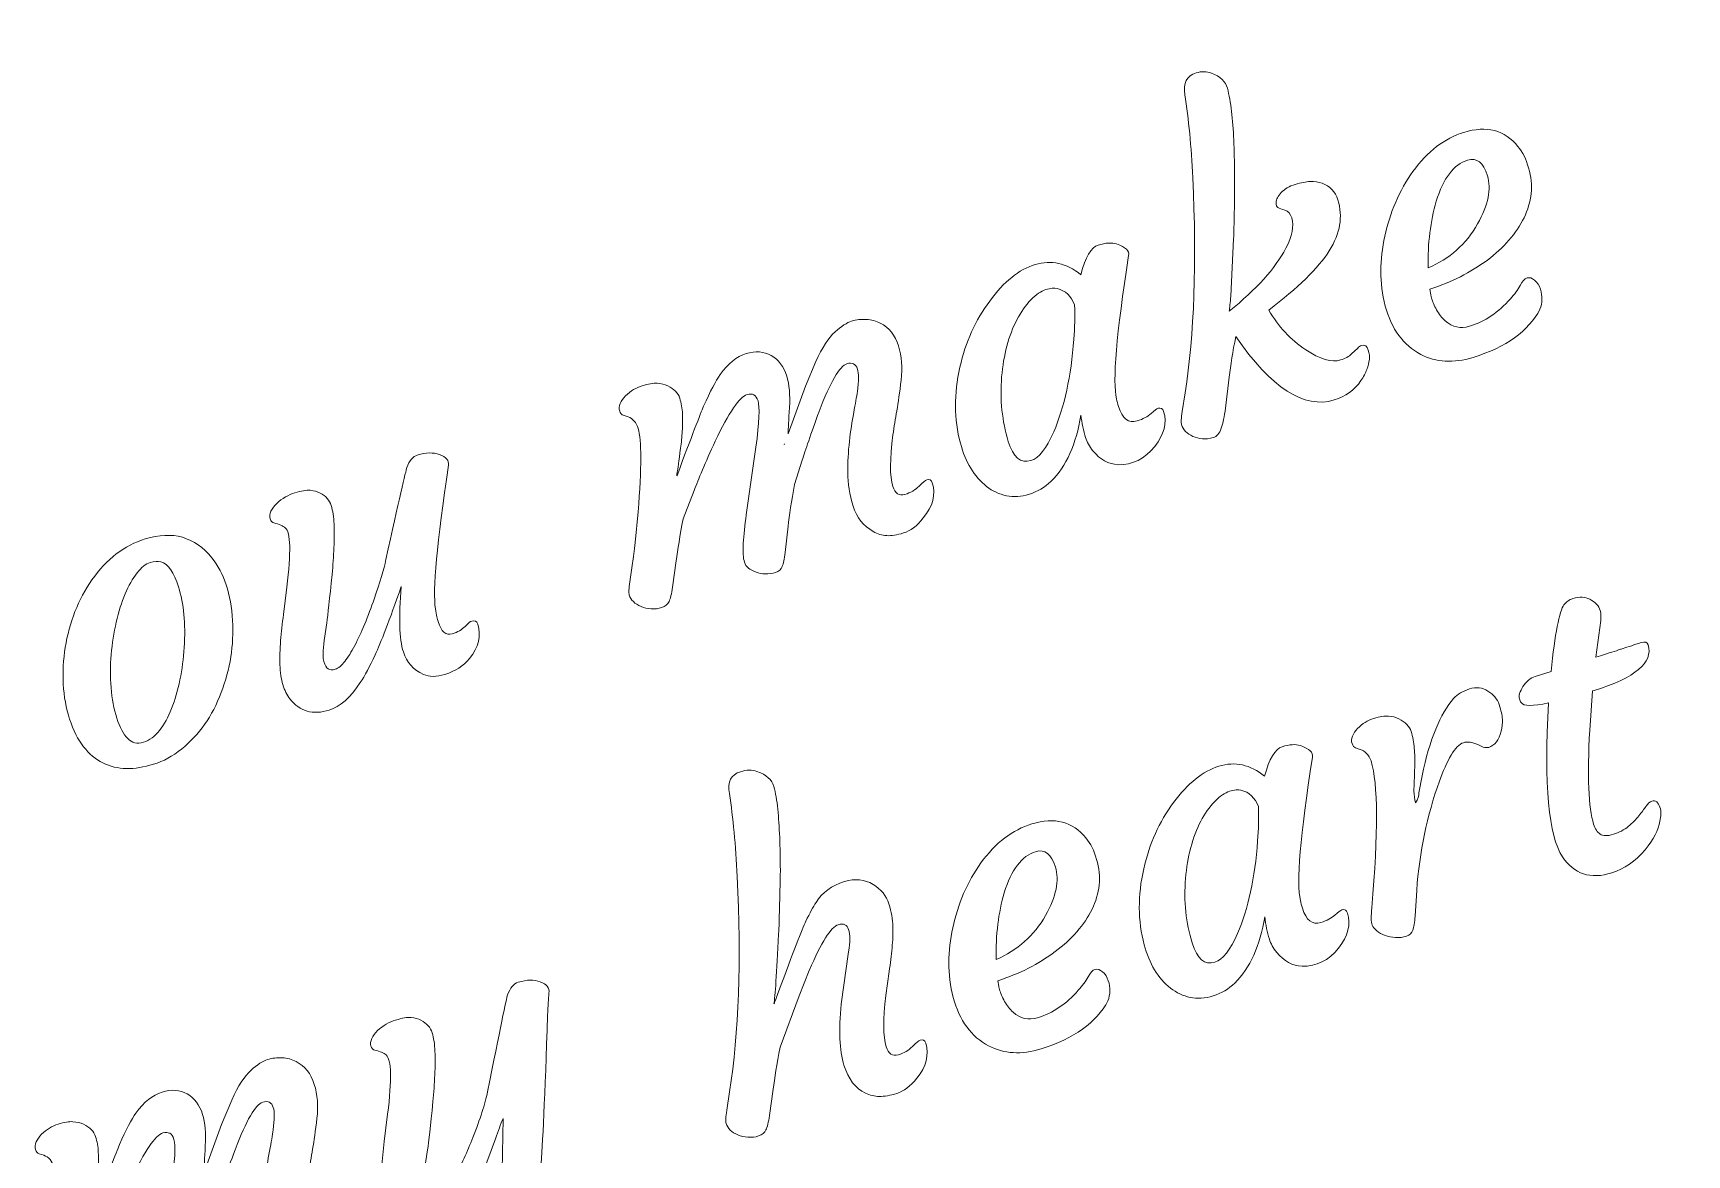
# Model space of a CAD drawing. Header units: inches. Extents: x -160 to 752, y 28 to 782.
# Drawn here: x 319.9 to 401, y 255.8 to 310.8 of the extents above; entities that cross this region are included whole.
import ezdxf

# ---------------------------------------------------------------- set-up
doc = ezdxf.new("R2010")
doc.units = ezdxf.units.IN
doc.header["$MEASUREMENT"] = 0
doc.layers.add('_U+0421_U+043B_U+043E_U+0439 1', color=7, linetype='Continuous')

# ---------------------------------------------------------------- blocks, each defined once
blk = doc.blocks.new('block 2')
at = {"layer": '_U+0421_U+043B_U+043E_U+0439 1', "color": 12, "lineweight": 9, "true_color": 0xe30513}
for points, knots in [([(305.09, 27.814), (184.245, 132.086), (55.294, 227.605), (-54.648, 344.614), (-130.379, 432.044), (-160.472, 554.527), (-106.382, 659.789), (-61.653, 746.823), (0.67, 769.936), (55.395, 761.155), (152.473, 745.576), (244.359, 626.028), (305.003, 559.166), (383.274, 640.557), (469.584, 781.891), (597.356, 753.442), (657.303, 740.096), (700.304, 699.787), (723.454, 645.646), (746.596, 591.535), (751.522, 539.494), (735.492, 482.616), (690.017, 321.273), (429.513, 136.472), (305.09, 27.814), (305.09, 27.814), (305.09, 27.814), (305.09, 27.814)], [0, 0, 0, 0, 1, 1, 1, 2, 2, 2, 3, 3, 3, 4, 4, 4, 5, 5, 5, 6, 6, 6, 7, 7, 7, 8, 8, 8, 9, 9, 9, 9]), ([(368.444, 630.967), (378.343, 624.631), (388.243, 618.295), (397.961, 611.693), (397.249, 610.259), (396.105, 609.49), (394.528, 609.413), (389.638, 609.174), (382.461, 608.18), (378.626, 605.282), (376.755, 603.869), (375.663, 602.106), (375.097, 599.841), (374.531, 597.574), (374.923, 595.269), (376.498, 593.41), (379.854, 589.447), (387.588, 593.741), (392.59, 595.784), (391.991, 591.837), (390.747, 582.991), (393.442, 580.171), (394.961, 578.58), (397.485, 577.817), (400.985, 579.496), (405.22, 581.525), (407.205, 586.117), (406.909, 590.697), (406.551, 594.084), (406.313, 597.585), (405.441, 601.414), (405.293, 602.069), (405.109, 604.297), (406.612, 605.55), (430.895, 588.411), (453.347, 569.482), (471.759, 543.656), (499.533, 504.695), (517.314, 450.946), (500.056, 389.009), (482.799, 327.073), (430.596, 256.903), (406.606, 207.427), (393.541, 180.483), (391.138, 191.769), (388.23, 141.243)], [0, 0, 0, 0, 1, 1, 1, 2, 2, 2, 3, 3, 3, 4, 4, 4, 5, 5, 5, 6, 6, 6, 7, 7, 7, 8, 8, 8, 9, 9, 9, 10, 10, 10, 11, 11, 11, 12, 12, 12, 13, 13, 13, 14, 14, 14, 15, 15, 15, 15]), ([(-133.176, 526.041), (-108.388, 533.444), (-83.6, 540.847), (-55.475, 535.104), (-54.607, 536.857), (-55.835, 539.063), (-56.236, 539.602), (-58.58, 542.752), (-60.213, 545.858), (-61.908, 548.812), (-64.031, 552.881), (-64.071, 557.883), (-61.019, 561.452), (-58.497, 564.402), (-55.878, 564.723), (-53.846, 563.882), (-50.241, 562.393), (-47.803, 553.798), (-46.756, 549.946), (-43.007, 553.837), (-37.669, 560.89), (-32.996, 558.622), (-30.805, 557.558), (-29.513, 555.608), (-29.116, 553.306), (-28.718, 551.005), (-29.006, 548.952), (-30.144, 546.902), (-32.481, 542.702), (-38.645, 538.891), (-43.021, 536.697), (-44.431, 535.989), (-45.612, 534.196), (-45.684, 532.597), (-43.528, 531.932), (-41.351, 531.185), (-39.153, 530.353), (-4.072, 517.062), (36.62, 481.677), (67.416, 458.647), (98.212, 435.616), (119.112, 424.939), (144.764, 406.584), (170.419, 388.229), (200.826, 362.194), (232.923, 357.148), (265.021, 352.103), (298.808, 368.046), (336.183, 364.286), (362.156, 361.674), (390.05, 349.49), (418.014, 335.275), (417.559, 333.74), (416.157, 332.575), (414.617, 332.229), (409.841, 331.154), (402.94, 328.943), (399.66, 325.429), (398.06, 323.715), (397.286, 321.791), (397.117, 319.463), (396.948, 317.133), (397.731, 314.929), (399.601, 313.368), (403.589, 310.039), (410.47, 315.598), (415.047, 318.47), (415.135, 314.478), (415.428, 305.55), (418.567, 303.235), (420.337, 301.928), (422.955, 301.61), (426.115, 303.864), (429.937, 306.591), (431.105, 311.456), (430.027, 315.916), (429.093, 319.192), (428.258, 322.599), (426.741, 326.222), (426.482, 326.842), (425.918, 329.005), (427.183, 330.498), (436.293, 325.751), (445.601, 320.785), (454.679, 316.031), (470.916, 307.527), (487.227, 299.462), (503.256, 291.591), (502.801, 290.057), (501.399, 288.892), (499.859, 288.545), (495.083, 287.47), (488.182, 285.259), (484.902, 281.746), (483.302, 280.032), (482.528, 278.108), (482.359, 275.779), (482.19, 273.449), (482.973, 271.245), (484.844, 269.684), (488.831, 266.356), (495.712, 271.914), (500.289, 274.786), (500.377, 270.795), (500.67, 261.866), (503.809, 259.551), (505.579, 258.245), (508.197, 257.926), (511.356, 260.181), (515.179, 262.908), (516.347, 267.773), (515.268, 272.233), (514.334, 275.509), (513.5, 278.916), (511.983, 282.539), (511.724, 283.159), (511.298, 285.408), (512.563, 286.901), (532.968, 276.975), (553.263, 267.381), (573.558, 257.788)], [0, 0, 0, 0, 1, 1, 1, 2, 2, 2, 3, 3, 3, 4, 4, 4, 5, 5, 5, 6, 6, 6, 7, 7, 7, 8, 8, 8, 9, 9, 9, 10, 10, 10, 11, 11, 11, 12, 12, 12, 13, 13, 13, 14, 14, 14, 15, 15, 15, 16, 16, 16, 17, 17, 17, 18, 18, 18, 19, 19, 19, 20, 20, 20, 21, 21, 21, 22, 22, 22, 23, 23, 23, 24, 24, 24, 25, 25, 25, 26, 26, 26, 27, 27, 27, 28, 28, 28, 29, 29, 29, 30, 30, 30, 31, 31, 31, 32, 32, 32, 33, 33, 33, 34, 34, 34, 35, 35, 35, 36, 36, 36, 37, 37, 37, 38, 38, 38, 39, 39, 39, 40, 40, 40, 40]), ([(305.003, 559.166), (309.08, 537.633), (313.334, 515.815), (316.83, 494.965), (318.781, 494.801), (320.213, 496.517), (320.568, 497.089), (322.637, 500.426), (324.925, 503.086), (327.049, 505.749), (330.053, 509.218), (334.69, 511.093), (339.132, 509.565), (342.802, 508.303), (344.063, 505.986), (344.028, 503.787), (343.967, 499.887), (336.87, 494.461), (333.671, 492.072), (338.667, 490.015), (347.189, 487.642), (346.796, 482.463), (346.611, 480.034), (345.272, 478.116), (343.278, 476.901), (341.284, 475.685), (339.268, 475.198), (336.944, 475.504), (332.179, 476.134), (326.37, 480.467), (322.721, 483.73), (321.545, 484.782), (319.782, 485.246), (318.268, 484.726), (324.347, 446.535), (328.237, 410.818), (325.934, 382.484), (322.31, 337.909), (303.733, 310.914), (288.616, 265.949), (287.036, 266.208), (285.797, 267.106), (285.261, 268.59), (283.597, 273.194), (280.54, 279.763), (276.643, 282.578), (274.743, 283.952), (272.737, 284.479), (270.406, 284.355), (268.073, 284.231), (265.984, 283.179), (264.669, 281.128), (261.866, 276.756), (268.242, 270.623), (271.663, 266.442), (267.714, 265.856), (258.892, 264.448), (256.988, 261.044), (255.913, 259.125), (255.925, 256.487), (258.557, 253.634), (261.741, 250.183), (266.714, 249.633), (271.004, 251.261), (274.137, 252.597), (277.413, 253.852), (280.818, 255.809), (281.401, 256.144), (283.677, 256.704), (285.316, 255.635), (272.964, 215.044), (263.511, 160.982), (254.498, 104.88), (256.308, 104.136), (258.434, 105.31), (258.944, 105.748), (261.923, 108.305), (264.907, 110.151), (267.736, 112.049), (271.647, 114.45), (276.635, 114.838), (280.407, 112.041), (283.525, 109.73), (284.029, 107.141), (283.331, 105.055), (282.097, 101.355), (273.693, 98.324), (269.923, 97.011), (274.065, 93.542), (281.473, 88.709), (279.535, 83.889), (278.627, 81.629), (276.772, 80.205), (274.503, 79.648), (272.236, 79.091), (270.166, 79.235), (268.043, 80.229), (263.69, 82.267), (259.46, 88.15), (256.965, 92.362), (256.161, 93.72), (254.465, 94.708), (252.865, 94.668), (251.777, 87.84), (250.784, 81.558), (249.7, 74.71)], [0, 0, 0, 0, 1, 1, 1, 2, 2, 2, 3, 3, 3, 4, 4, 4, 5, 5, 5, 6, 6, 6, 7, 7, 7, 8, 8, 8, 9, 9, 9, 10, 10, 10, 11, 11, 11, 12, 12, 12, 13, 13, 13, 14, 14, 14, 15, 15, 15, 16, 16, 16, 17, 17, 17, 18, 18, 18, 19, 19, 19, 20, 20, 20, 21, 21, 21, 22, 22, 22, 23, 23, 23, 24, 24, 24, 25, 25, 25, 26, 26, 26, 27, 27, 27, 28, 28, 28, 29, 29, 29, 30, 30, 30, 31, 31, 31, 32, 32, 32, 33, 33, 33, 34, 34, 34, 35, 35, 35, 35]), ([(397.364, 190.696), (385.18, 206.95), (370.868, 211.882), (343.281, 216.134), (315.694, 220.385), (272.705, 212.635), (228.262, 233.186), (183.819, 253.737), (137.922, 302.591), (97.31, 318.95), (72.389, 328.988), (49.283, 326.494), (27.121, 319.57), (26.402, 321), (26.625, 322.809), (27.51, 324.116), (30.253, 328.171), (33.765, 334.509), (33.75, 339.315), (33.741, 341.659), (32.988, 343.592), (31.515, 345.404), (30.043, 347.218), (27.963, 348.287), (25.531, 348.144), (20.347, 347.837), (19.139, 339.074), (17.772, 333.847), (14.975, 336.695), (8.645, 342.999), (4.773, 342.536), (2.588, 342.276), (0.462, 340.715), (-0.296, 336.908), (-1.214, 332.302), (1.268, 327.958), (5.109, 325.447), (8.033, 323.7), (10.977, 321.79), (14.561, 320.188), (15.175, 319.914), (17.11, 318.351), (17.21, 316.396), (6.732, 312.487), (-3.613, 307.762), (-13.959, 303.036)], [0, 0, 0, 0, 1, 1, 1, 2, 2, 2, 3, 3, 3, 4, 4, 4, 5, 5, 5, 6, 6, 6, 7, 7, 7, 8, 8, 8, 9, 9, 9, 10, 10, 10, 11, 11, 11, 12, 12, 12, 13, 13, 13, 14, 14, 14, 15, 15, 15, 15])]:
    blk.add_open_spline(points, degree=3, knots=knots, dxfattribs=at)
at = {"layer": '_U+0421_U+043B_U+043E_U+0439 1', "lineweight": 0}
for points, knots in [([(383.747, 292.783), (382.27, 292.328), (380.662, 293.368), (378.919, 295.9), (378.769, 295.156), (378.661, 294.488), (378.595, 293.899), (378.595, 293.899), (378.418, 292.388), (378.418, 292.388), (378.363, 291.974), (378.29, 291.641), (378.206, 291.396), (378.121, 291.148), (377.989, 290.997), (377.805, 290.941), (377.626, 290.885), (377.45, 290.864), (377.28, 290.881), (377.112, 290.895), (376.957, 290.935), (376.818, 290.998), (376.523, 291.137), (376.34, 291.328), (376.264, 291.575), (376.233, 291.675), (376.244, 291.887), (376.293, 292.215), (376.293, 292.215), (376.438, 293.128), (376.438, 293.128), (376.883, 296.009), (377.007, 299.525), (376.811, 303.675), (376.737, 305.206), (376.607, 306.564), (376.423, 307.743), (376.327, 308.312), (376.509, 308.671), (376.972, 308.814), (377.245, 308.898), (377.494, 308.895), (377.722, 308.808), (378.158, 308.636), (378.42, 308.388), (378.507, 308.061), (378.593, 307.733), (378.661, 307.357), (378.71, 306.93), (378.76, 306.505), (378.795, 306.034), (378.82, 305.516), (378.844, 305.002), (378.857, 304.458), (378.861, 303.89), (378.857, 302.401), (378.84, 301.33), (378.811, 300.69), (378.811, 300.69), (378.675, 297.879), (378.675, 297.879), (378.646, 297.541), (378.623, 297.297), (378.599, 297.14), (379.928, 298.203), (380.849, 299.227), (381.372, 300.217), (381.688, 300.814), (381.784, 301.31), (381.661, 301.707), (381.599, 301.907), (381.488, 302.033), (381.326, 302.085), (381.165, 302.134), (381.054, 302.176), (380.988, 302.211), (380.924, 302.242), (380.893, 302.331), (380.896, 302.471), (380.901, 302.611), (380.984, 302.768), (381.15, 302.95), (381.314, 303.129), (381.544, 303.261), (381.83, 303.35), (382.116, 303.438), (382.361, 303.484), (382.57, 303.494), (382.78, 303.5), (382.971, 303.471), (383.148, 303.406), (383.539, 303.274), (383.794, 303.002), (383.922, 302.586), (384.051, 302.17), (384.082, 301.759), (384.013, 301.355), (383.946, 300.955), (383.778, 300.535), (383.505, 300.093), (382.961, 299.243), (381.972, 298.274), (380.533, 297.189), (380.999, 296.384), (381.607, 295.739), (382.349, 295.249), (383.055, 294.781), (383.625, 294.613), (384.051, 294.745), (384.281, 294.815), (384.462, 294.915), (384.6, 295.045), (384.6, 295.045), (384.9, 295.328), (384.9, 295.328), (384.958, 295.389), (385.021, 295.431), (385.085, 295.45), (385.249, 295.5), (385.358, 295.428), (385.419, 295.232), (385.472, 295.062), (385.49, 294.907), (385.469, 294.762), (385.451, 294.618), (385.41, 294.456), (385.344, 294.278), (385.281, 294.102), (385.188, 293.92), (385.06, 293.731), (384.74, 293.268), (384.3, 292.953), (383.747, 292.783), (383.747, 292.783), (383.747, 292.783), (383.747, 292.783)], [0, 0, 0, 0, 1, 1, 1, 2, 2, 2, 3, 3, 3, 4, 4, 4, 5, 5, 5, 6, 6, 6, 7, 7, 7, 8, 8, 8, 9, 9, 9, 10, 10, 10, 11, 11, 11, 12, 12, 12, 13, 13, 13, 14, 14, 14, 15, 15, 15, 16, 16, 16, 17, 17, 17, 18, 18, 18, 19, 19, 19, 20, 20, 20, 21, 21, 21, 22, 22, 22, 23, 23, 23, 24, 24, 24, 25, 25, 25, 26, 26, 26, 27, 27, 27, 28, 28, 28, 29, 29, 29, 30, 30, 30, 31, 31, 31, 32, 32, 32, 33, 33, 33, 34, 34, 34, 35, 35, 35, 36, 36, 36, 37, 37, 37, 38, 38, 38, 39, 39, 39, 40, 40, 40, 41, 41, 41, 42, 42, 42, 43, 43, 43, 44, 44, 44, 45, 45, 45, 45]), ([(386.25, 297.389), (386.102, 297.964), (386.028, 298.535), (386.032, 299.102), (386.036, 299.669), (386.097, 300.239), (386.222, 300.806), (386.348, 301.378), (386.527, 301.936), (386.761, 302.479), (386.995, 303.025), (387.277, 303.529), (387.606, 303.987), (388.321, 304.97), (389.154, 305.607), (390.107, 305.9), (391.22, 306.243), (392.1, 306.015), (392.757, 305.21), (392.984, 304.937), (393.156, 304.589), (393.281, 304.16), (393.406, 303.731), (393.447, 303.314), (393.402, 302.902), (393.356, 302.494), (393.242, 302.098), (393.057, 301.716), (392.871, 301.334), (392.626, 300.97), (392.316, 300.615), (392.008, 300.265), (391.655, 299.941), (391.256, 299.639), (390.43, 299.027), (389.496, 298.553), (388.443, 298.215), (388.445, 298.116), (388.47, 297.975), (388.52, 297.789), (388.572, 297.608), (388.652, 297.41), (388.768, 297.198), (388.884, 296.989), (389.022, 296.813), (389.186, 296.67), (389.543, 296.353), (389.94, 296.26), (390.384, 296.397), (391.139, 296.63), (391.804, 297.079), (392.384, 297.743), (392.592, 297.968), (392.75, 298.188), (392.861, 298.397), (392.972, 298.606), (393.087, 298.729), (393.203, 298.765), (393.32, 298.801), (393.445, 298.763), (393.575, 298.65), (393.704, 298.536), (393.8, 298.391), (393.855, 298.214), (393.96, 297.871), (393.953, 297.541), (393.838, 297.228), (393.27, 296.155), (392.175, 295.369), (390.555, 294.87), (389.598, 294.575), (388.74, 294.624), (387.987, 295.02), (387.134, 295.468), (386.557, 296.261), (386.25, 297.389), (386.25, 297.389), (386.25, 297.389), (386.25, 297.389)], [0, 0, 0, 0, 1, 1, 1, 2, 2, 2, 3, 3, 3, 4, 4, 4, 5, 5, 5, 6, 6, 6, 7, 7, 7, 8, 8, 8, 9, 9, 9, 10, 10, 10, 11, 11, 11, 12, 12, 12, 13, 13, 13, 14, 14, 14, 15, 15, 15, 16, 16, 16, 17, 17, 17, 18, 18, 18, 19, 19, 19, 20, 20, 20, 21, 21, 21, 22, 22, 22, 23, 23, 23, 24, 24, 24, 25, 25, 25, 26, 26, 26, 26]), ([(390.29, 304.537), (389.606, 304.327), (389.096, 303.655), (388.751, 302.523), (388.466, 301.552), (388.332, 300.46), (388.349, 299.255), (389.401, 299.703), (390.212, 300.419), (390.781, 301.416), (391.301, 302.346), (391.46, 303.132), (391.261, 303.778), (391.062, 304.421), (390.74, 304.676), (390.29, 304.537), (390.29, 304.537), (390.29, 304.537), (390.29, 304.537)], [0, 0, 0, 0, 1, 1, 1, 2, 2, 2, 3, 3, 3, 4, 4, 4, 5, 5, 5, 6, 6, 6, 6]), ([(373.171, 292.461), (373.354, 291.864), (373.656, 291.629), (374.08, 291.759), (374.373, 291.85), (374.603, 291.968), (374.764, 292.12), (374.93, 292.27), (375.045, 292.356), (375.108, 292.376), (375.245, 292.418), (375.338, 292.366), (375.382, 292.223), (375.555, 291.663), (375.409, 291.093), (374.947, 290.509), (374.457, 289.895), (373.86, 289.597), (373.151, 289.612), (372.681, 289.632), (372.268, 289.859), (371.913, 290.289), (371.739, 290.513), (371.617, 290.73), (371.554, 290.937), (371.449, 291.277), (371.372, 291.644), (371.323, 292.041), (371.097, 290.618), (370.607, 289.532), (369.854, 288.79), (369.551, 288.496), (369.199, 288.289), (368.796, 288.164), (368.392, 288.04), (368.016, 288.016), (367.67, 288.088), (367.322, 288.163), (367.001, 288.316), (366.701, 288.544), (366.089, 289.027), (365.663, 289.735), (365.415, 290.669), (365.098, 291.841), (365.091, 293.083), (365.391, 294.394), (365.663, 295.616), (366.148, 296.696), (366.852, 297.632), (367.548, 298.583), (368.291, 299.178), (369.077, 299.42), (369.868, 299.663), (370.612, 299.498), (371.318, 298.924), (371.541, 299.785), (371.83, 300.268), (372.173, 300.374), (372.543, 300.488), (372.844, 300.507), (373.076, 300.429), (373.515, 300.28), (373.713, 300.089), (373.666, 299.863), (373.064, 296.015), (372.866, 293.673), (373.072, 292.839), (373.098, 292.719), (373.131, 292.591), (373.171, 292.461), (373.171, 292.461), (373.171, 292.461), (373.171, 292.461)], [0, 0, 0, 0, 1, 1, 1, 2, 2, 2, 3, 3, 3, 4, 4, 4, 5, 5, 5, 6, 6, 6, 7, 7, 7, 8, 8, 8, 9, 9, 9, 10, 10, 10, 11, 11, 11, 12, 12, 12, 13, 13, 13, 14, 14, 14, 15, 15, 15, 16, 16, 16, 17, 17, 17, 18, 18, 18, 19, 19, 19, 20, 20, 20, 21, 21, 21, 22, 22, 22, 23, 23, 23, 24, 24, 24, 24]), ([(367.764, 290.754), (368.005, 289.971), (368.375, 289.659), (368.875, 289.812), (369.258, 289.931), (369.631, 290.403), (369.991, 291.225), (370.515, 292.434), (370.845, 293.948), (370.975, 295.761), (371.021, 296.334), (371.035, 296.893), (371.015, 297.441), (370.852, 297.876), (370.565, 298.145), (370.158, 298.246), (370.019, 298.283), (369.832, 298.262), (369.602, 298.191), (369.372, 298.12), (369.128, 297.954), (368.871, 297.689), (368.613, 297.423), (368.384, 297.101), (368.184, 296.718), (367.985, 296.336), (367.822, 295.906), (367.695, 295.429), (367.569, 294.952), (367.481, 294.451), (367.437, 293.923), (367.349, 292.798), (367.459, 291.744), (367.764, 290.754), (367.764, 290.754), (367.764, 290.754), (367.764, 290.754)], [0, 0, 0, 0, 1, 1, 1, 2, 2, 2, 3, 3, 3, 4, 4, 4, 5, 5, 5, 6, 6, 6, 7, 7, 7, 8, 8, 8, 9, 9, 9, 10, 10, 10, 11, 11, 11, 12, 12, 12, 12]), ([(354.954, 293.05), (354.578, 292.934), (354.056, 292.175), (353.391, 290.769), (352.903, 289.688), (352.558, 288.878), (352.354, 288.345), (352.354, 288.345), (351.817, 286.96), (351.817, 286.96), (351.662, 286.128), (351.548, 285.444), (351.478, 284.9), (351.478, 284.9), (351.301, 283.605), (351.301, 283.605), (351.25, 283.283), (351.191, 283.05), (351.126, 282.906), (351.061, 282.761), (350.942, 282.662), (350.768, 282.609), (350.595, 282.556), (350.423, 282.535), (350.243, 282.55), (350.065, 282.56), (349.9, 282.597), (349.754, 282.658), (349.443, 282.792), (349.249, 282.98), (349.174, 283.227), (349.143, 283.327), (349.154, 283.538), (349.209, 283.869), (349.209, 283.869), (349.338, 284.777), (349.338, 284.777), (349.383, 285.046), (349.427, 285.388), (349.472, 285.8), (349.472, 285.8), (349.606, 287.304), (349.606, 287.304), (349.78, 289.463), (349.784, 290.822), (349.612, 291.382), (349.52, 291.682), (349.352, 291.87), (349.115, 291.954), (349.115, 291.954), (348.876, 292.031), (348.876, 292.031), (348.795, 292.057), (348.741, 292.124), (348.705, 292.24), (348.67, 292.354), (348.68, 292.477), (348.735, 292.607), (348.793, 292.738), (348.878, 292.863), (348.997, 292.987), (349.244, 293.227), (349.518, 293.392), (349.811, 293.483), (350.108, 293.574), (350.351, 293.613), (350.541, 293.602), (350.731, 293.587), (350.905, 293.546), (351.061, 293.474), (351.378, 293.323), (351.576, 293.121), (351.651, 292.875), (351.727, 292.628), (351.771, 292.368), (351.784, 292.098), (351.795, 291.828), (351.793, 291.55), (351.773, 291.26), (351.756, 290.973), (351.728, 290.695), (351.693, 290.417), (351.606, 289.778), (351.549, 289.384), (351.528, 289.239), (351.503, 289.093), (351.501, 289.041), (351.517, 289.083), (352.232, 290.992), (352.668, 292.122), (352.821, 292.476), (353.146, 293.211), (353.413, 293.728), (353.627, 294.028), (354.022, 294.572), (354.449, 294.912), (354.909, 295.054), (355.366, 295.194), (355.777, 295.164), (356.138, 294.962), (356.5, 294.759), (356.753, 294.425), (356.896, 293.958), (357.024, 293.545), (357.068, 293.033), (357.032, 292.417), (356.992, 291.799), (356.972, 291.369), (356.971, 291.124), (356.971, 291.124), (357.819, 293.462), (357.819, 293.462), (357.819, 293.462), (358.324, 294.665), (358.324, 294.665), (358.641, 295.353), (358.955, 295.837), (359.265, 296.119), (359.58, 296.402), (359.85, 296.577), (360.081, 296.647), (360.314, 296.719), (360.553, 296.749), (360.803, 296.731), (361.055, 296.718), (361.282, 296.656), (361.487, 296.548), (361.915, 296.33), (362.213, 295.958), (362.375, 295.431), (362.531, 294.925), (362.576, 294.366), (362.507, 293.761), (362.434, 293.155), (362.366, 292.656), (362.295, 292.258), (362.226, 291.865), (362.162, 291.469), (362.105, 291.072), (361.948, 289.889), (361.948, 289.05), (362.101, 288.55), (362.211, 288.197), (362.409, 288.064), (362.695, 288.153), (362.969, 288.237), (363.2, 288.374), (363.387, 288.559), (363.575, 288.745), (363.702, 288.85), (363.765, 288.869), (363.902, 288.911), (363.994, 288.863), (364.036, 288.726), (364.214, 288.15), (364.067, 287.572), (363.594, 286.999), (363.28, 286.611), (362.958, 286.365), (362.631, 286.265), (362.301, 286.163), (362.026, 286.119), (361.799, 286.136), (361.572, 286.15), (361.354, 286.218), (361.138, 286.337), (360.658, 286.605), (360.33, 287.019), (360.155, 287.585), (359.98, 288.152), (359.89, 288.693), (359.887, 289.214), (359.885, 289.731), (359.912, 290.247), (359.972, 290.75), (360.027, 291.256), (360.097, 291.727), (360.183, 292.162), (360.263, 292.599), (360.325, 292.943), (360.36, 293.198), (360.43, 293.716), (360.43, 294.084), (360.364, 294.297), (360.285, 294.551), (360.113, 294.639), (359.846, 294.557), (359.493, 294.448), (359.042, 293.671), (358.489, 292.224), (358.077, 291.108), (357.802, 290.308), (357.658, 289.829), (357.658, 289.829), (357.285, 288.646), (357.285, 288.646), (357.126, 287.812), (357.019, 287.13), (356.966, 286.592), (356.966, 286.592), (356.815, 285.305), (356.815, 285.305), (356.778, 284.987), (356.732, 284.757), (356.677, 284.616), (356.619, 284.474), (356.51, 284.379), (356.347, 284.328), (356.186, 284.279), (356.018, 284.256), (355.85, 284.259), (355.68, 284.265), (355.53, 284.292), (355.393, 284.345), (355.082, 284.453), (354.89, 284.613), (354.824, 284.826), (354.76, 285.036), (354.741, 285.347), (354.766, 285.76), (354.794, 286.17), (354.843, 286.638), (354.91, 287.155), (354.91, 287.155), (355.386, 290.465), (355.386, 290.465), (355.544, 291.692), (355.578, 292.447), (355.489, 292.736), (355.399, 293.026), (355.221, 293.132), (354.954, 293.05), (354.954, 293.05), (354.954, 293.05), (354.954, 293.05)], [0, 0, 0, 0, 1, 1, 1, 2, 2, 2, 3, 3, 3, 4, 4, 4, 5, 5, 5, 6, 6, 6, 7, 7, 7, 8, 8, 8, 9, 9, 9, 10, 10, 10, 11, 11, 11, 12, 12, 12, 13, 13, 13, 14, 14, 14, 15, 15, 15, 16, 16, 16, 17, 17, 17, 18, 18, 18, 19, 19, 19, 20, 20, 20, 21, 21, 21, 22, 22, 22, 23, 23, 23, 24, 24, 24, 25, 25, 25, 26, 26, 26, 27, 27, 27, 28, 28, 28, 29, 29, 29, 30, 30, 30, 31, 31, 31, 32, 32, 32, 33, 33, 33, 34, 34, 34, 35, 35, 35, 36, 36, 36, 37, 37, 37, 38, 38, 38, 39, 39, 39, 40, 40, 40, 41, 41, 41, 42, 42, 42, 43, 43, 43, 44, 44, 44, 45, 45, 45, 46, 46, 46, 47, 47, 47, 48, 48, 48, 49, 49, 49, 50, 50, 50, 51, 51, 51, 52, 52, 52, 53, 53, 53, 54, 54, 54, 55, 55, 55, 56, 56, 56, 57, 57, 57, 58, 58, 58, 59, 59, 59, 60, 60, 60, 61, 61, 61, 62, 62, 62, 63, 63, 63, 64, 64, 64, 65, 65, 65, 66, 66, 66, 67, 67, 67, 68, 68, 68, 69, 69, 69, 70, 70, 70, 71, 71, 71, 72, 72, 72, 73, 73, 73, 74, 74, 74, 75, 75, 75, 76, 76, 76, 77, 77, 77, 78, 78, 78, 78]), ([(356.769, 290.592), (356.776, 290.594), (356.779, 290.598), (356.777, 290.605), (356.777, 290.605), (356.78, 290.628), (356.78, 290.628), (356.77, 290.61), (356.767, 290.598), (356.769, 290.592), (356.769, 290.592), (356.769, 290.592), (356.769, 290.592)], [0, 0, 0, 0, 1, 1, 1, 2, 2, 2, 3, 3, 3, 4, 4, 4, 4]), ([(341.452, 281.949), (341.602, 281.995), (341.702, 281.946), (341.748, 281.796), (341.923, 281.229), (341.789, 280.667), (341.347, 280.111), (341.047, 279.748), (340.642, 279.488), (340.132, 279.331), (339.716, 279.203), (339.369, 279.202), (339.086, 279.33), (338.581, 279.558), (338.252, 279.927), (338.096, 280.434), (337.897, 281.08), (337.863, 282.149), (337.994, 283.642), (337.408, 281.98), (336.982, 280.864), (336.717, 280.293), (336.45, 279.722), (336.204, 279.267), (335.984, 278.929), (335.495, 278.194), (334.987, 277.746), (334.461, 277.584), (333.655, 277.335), (333.011, 277.517), (332.53, 278.131), (332.384, 278.323), (332.271, 278.555), (332.186, 278.831), (332.1, 279.108), (332.053, 279.432), (332.04, 279.804), (332.028, 280.172), (332.042, 280.567), (332.076, 280.987), (332.113, 281.403), (332.159, 281.833), (332.215, 282.277), (332.215, 282.277), (332.381, 283.612), (332.381, 283.612), (332.594, 285.324), (332.569, 286.294), (332.305, 286.519), (332.191, 286.619), (332.006, 286.697), (331.752, 286.754), (331.661, 286.777), (331.597, 286.841), (331.561, 286.957), (331.526, 287.071), (331.539, 287.195), (331.604, 287.328), (331.665, 287.46), (331.761, 287.588), (331.886, 287.714), (332.157, 287.962), (332.454, 288.134), (332.774, 288.232), (333.09, 288.33), (333.344, 288.372), (333.531, 288.356), (333.719, 288.337), (333.879, 288.292), (334.018, 288.221), (334.298, 288.071), (334.477, 287.867), (334.557, 287.607), (334.638, 287.347), (334.688, 287.042), (334.7, 286.695), (334.716, 286.346), (334.714, 285.962), (334.693, 285.544), (334.673, 285.125), (334.643, 284.686), (334.605, 284.232), (334.479, 283.041), (334.391, 282.251), (334.339, 281.862), (334.339, 281.862), (334.21, 281.002), (334.21, 281.002), (334.145, 280.49), (334.143, 280.142), (334.198, 279.962), (334.255, 279.779), (334.325, 279.658), (334.405, 279.602), (334.488, 279.544), (334.606, 279.54), (334.759, 279.588), (334.912, 279.635), (335.066, 279.762), (335.222, 279.967), (335.381, 280.173), (335.543, 280.431), (335.712, 280.746), (335.877, 281.063), (336.042, 281.417), (336.204, 281.813), (336.366, 282.21), (336.518, 282.615), (336.665, 283.028), (336.946, 283.844), (337.141, 284.488), (337.244, 284.962), (337.872, 287.826), (338.216, 289.329), (338.271, 289.467), (338.395, 289.811), (338.565, 290.017), (338.781, 290.084), (338.998, 290.15), (339.199, 290.187), (339.374, 290.186), (339.552, 290.19), (339.713, 290.163), (339.858, 290.105), (340.194, 289.99), (340.346, 289.814), (340.308, 289.583), (339.742, 285.783), (339.528, 283.436), (339.667, 282.545), (339.724, 282.241), (339.77, 282.033), (339.804, 281.923), (339.956, 281.43), (340.183, 281.226), (340.483, 281.319), (340.763, 281.405), (340.976, 281.529), (341.129, 281.686), (341.282, 281.842), (341.389, 281.93), (341.452, 281.949), (341.452, 281.949), (341.452, 281.949), (341.452, 281.949)], [0, 0, 0, 0, 1, 1, 1, 2, 2, 2, 3, 3, 3, 4, 4, 4, 5, 5, 5, 6, 6, 6, 7, 7, 7, 8, 8, 8, 9, 9, 9, 10, 10, 10, 11, 11, 11, 12, 12, 12, 13, 13, 13, 14, 14, 14, 15, 15, 15, 16, 16, 16, 17, 17, 17, 18, 18, 18, 19, 19, 19, 20, 20, 20, 21, 21, 21, 22, 22, 22, 23, 23, 23, 24, 24, 24, 25, 25, 25, 26, 26, 26, 27, 27, 27, 28, 28, 28, 29, 29, 29, 30, 30, 30, 31, 31, 31, 32, 32, 32, 33, 33, 33, 34, 34, 34, 35, 35, 35, 36, 36, 36, 37, 37, 37, 38, 38, 38, 39, 39, 39, 40, 40, 40, 41, 41, 41, 42, 42, 42, 43, 43, 43, 44, 44, 44, 45, 45, 45, 46, 46, 46, 47, 47, 47, 48, 48, 48, 48]), ([(323.36, 274.995), (323.007, 275.171), (322.692, 275.435), (322.411, 275.789), (322.131, 276.142), (321.905, 276.59), (321.73, 277.134), (321.555, 277.679), (321.452, 278.253), (321.419, 278.855), (321.387, 279.458), (321.417, 280.059), (321.516, 280.659), (321.612, 281.261), (321.772, 281.843), (321.991, 282.41), (322.211, 282.974), (322.488, 283.497), (322.82, 283.968), (323.546, 284.991), (324.42, 285.658), (325.439, 285.972), (326.782, 286.386), (327.869, 286.079), (328.709, 285.046), (329.309, 284.297), (329.646, 283.273), (329.72, 281.968), (329.79, 280.771), (329.604, 279.597), (329.162, 278.439), (328.725, 277.287), (328.079, 276.365), (327.216, 275.672), (326.78, 275.323), (326.323, 275.076), (325.847, 274.929), (325.367, 274.782), (324.922, 274.71), (324.511, 274.718), (324.1, 274.727), (323.714, 274.819), (323.36, 274.995), (323.36, 274.995), (323.36, 274.995), (323.36, 274.995)], [0, 0, 0, 0, 1, 1, 1, 2, 2, 2, 3, 3, 3, 4, 4, 4, 5, 5, 5, 6, 6, 6, 7, 7, 7, 8, 8, 8, 9, 9, 9, 10, 10, 10, 11, 11, 11, 12, 12, 12, 13, 13, 13, 14, 14, 14, 15, 15, 15, 15]), ([(323.767, 280.305), (323.719, 279.765), (323.718, 279.221), (323.761, 278.679), (323.805, 278.135), (323.899, 277.639), (324.041, 277.19), (324.188, 276.739), (324.367, 276.404), (324.58, 276.188), (324.792, 275.973), (325.048, 275.913), (325.348, 276.005), (325.648, 276.098), (325.91, 276.288), (326.136, 276.584), (326.364, 276.876), (326.562, 277.237), (326.731, 277.661), (326.901, 278.082), (327.037, 278.55), (327.14, 279.068), (327.247, 279.586), (327.314, 280.114), (327.349, 280.65), (327.423, 281.822), (327.326, 282.81), (327.066, 283.62), (326.845, 284.337), (326.557, 284.748), (326.205, 284.851), (326.063, 284.895), (325.886, 284.88), (325.676, 284.815), (325.462, 284.75), (325.251, 284.583), (325.038, 284.305), (324.821, 284.026), (324.626, 283.686), (324.454, 283.275), (324.281, 282.864), (324.135, 282.403), (324.015, 281.889), (323.897, 281.374), (323.815, 280.849), (323.767, 280.305), (323.767, 280.305), (323.767, 280.305), (323.767, 280.305)], [0, 0, 0, 0, 1, 1, 1, 2, 2, 2, 3, 3, 3, 4, 4, 4, 5, 5, 5, 6, 6, 6, 7, 7, 7, 8, 8, 8, 9, 9, 9, 10, 10, 10, 11, 11, 11, 12, 12, 12, 13, 13, 13, 14, 14, 14, 15, 15, 15, 16, 16, 16, 16]), ([(399.318, 273.114), (399.509, 273.172), (399.641, 273.074), (399.72, 272.818), (399.785, 272.605), (399.784, 272.374), (399.715, 272.134), (399.658, 271.704), (399.416, 271.236), (398.993, 270.737), (398.513, 270.165), (397.971, 269.791), (397.364, 269.604), (396.318, 269.281), (395.508, 269.542), (394.938, 270.396), (394.266, 271.407), (394.035, 273.919), (394.254, 277.934), (393.484, 277.766), (393.038, 277.771), (392.911, 277.948), (392.876, 277.999), (392.847, 278.059), (392.826, 278.129), (392.805, 278.196), (392.81, 278.285), (392.841, 278.397), (392.877, 278.506), (392.93, 278.618), (393, 278.734), (393.173, 278.991), (393.373, 279.159), (393.606, 279.231), (393.606, 279.231), (394.379, 279.469), (394.379, 279.469), (394.575, 281.332), (394.786, 282.422), (395.015, 282.745), (395.127, 282.892), (395.271, 282.991), (395.445, 283.045), (395.621, 283.099), (395.774, 283.124), (395.905, 283.114), (396.036, 283.103), (396.162, 283.072), (396.279, 283.013), (396.546, 282.884), (396.72, 282.697), (396.793, 282.457), (396.833, 282.327), (396.84, 282.165), (396.815, 281.971), (396.815, 281.971), (396.576, 280.179), (396.576, 280.179), (396.576, 280.179), (396.809, 280.251), (396.809, 280.251), (397.212, 280.375), (397.538, 280.479), (397.783, 280.562), (397.783, 280.562), (397.969, 280.619), (398.337, 280.74), (398.458, 280.784), (398.614, 280.836), (398.797, 280.892), (398.983, 280.95), (399.097, 280.912), (399.139, 280.775), (399.404, 279.916), (398.52, 279.172), (396.491, 278.547), (396.491, 278.547), (396.411, 278.523), (396.411, 278.523), (396.411, 278.523), (396.278, 276.599), (396.278, 276.599), (396.154, 274.338), (396.219, 272.801), (396.47, 271.988), (396.539, 271.761), (396.647, 271.601), (396.789, 271.506), (396.932, 271.408), (397.149, 271.405), (397.435, 271.494), (397.722, 271.582), (397.966, 271.712), (398.17, 271.88), (398.372, 272.052), (398.546, 272.223), (398.684, 272.4), (398.821, 272.574), (398.941, 272.728), (399.037, 272.867), (399.134, 273.002), (399.229, 273.086), (399.318, 273.114), (399.318, 273.114), (399.318, 273.114), (399.318, 273.114)], [0, 0, 0, 0, 1, 1, 1, 2, 2, 2, 3, 3, 3, 4, 4, 4, 5, 5, 5, 6, 6, 6, 7, 7, 7, 8, 8, 8, 9, 9, 9, 10, 10, 10, 11, 11, 11, 12, 12, 12, 13, 13, 13, 14, 14, 14, 15, 15, 15, 16, 16, 16, 17, 17, 17, 18, 18, 18, 19, 19, 19, 20, 20, 20, 21, 21, 21, 22, 22, 22, 23, 23, 23, 24, 24, 24, 25, 25, 25, 26, 26, 26, 27, 27, 27, 28, 28, 28, 29, 29, 29, 30, 30, 30, 31, 31, 31, 32, 32, 32, 33, 33, 33, 34, 34, 34, 35, 35, 35, 35]), ([(386.243, 266.538), (386.083, 266.598), (385.944, 266.672), (385.83, 266.768), (385.712, 266.867), (385.64, 266.958), (385.606, 267.042), (385.572, 267.13), (385.556, 267.242), (385.56, 267.382), (385.564, 267.522), (385.574, 267.692), (385.587, 267.897), (385.909, 271.576), (385.897, 273.973), (385.552, 275.093), (385.437, 275.396), (385.261, 275.587), (385.024, 275.656), (385.024, 275.656), (384.789, 275.733), (384.789, 275.733), (384.715, 275.761), (384.661, 275.829), (384.622, 275.944), (384.584, 276.057), (384.59, 276.179), (384.641, 276.308), (384.696, 276.438), (384.778, 276.561), (384.89, 276.683), (385.124, 276.92), (385.388, 277.082), (385.684, 277.173), (385.981, 277.264), (386.222, 277.302), (386.407, 277.29), (386.595, 277.275), (386.764, 277.232), (386.915, 277.158), (387.234, 277), (387.436, 276.79), (387.52, 276.531), (387.6, 276.271), (387.655, 276), (387.675, 275.714), (387.696, 275.428), (387.704, 275.143), (387.696, 274.859), (387.692, 274.577), (387.68, 274.307), (387.669, 274.048), (387.657, 273.793), (387.652, 273.605), (387.66, 273.484), (387.68, 273.242), (387.704, 273.092), (387.735, 273.04), (387.85, 273.224), (387.902, 273.387), (387.895, 273.527), (387.895, 273.527), (388.053, 274.367), (388.053, 274.367), (388.43, 276.151), (388.946, 277.412), (389.599, 278.156), (389.79, 278.365), (390.054, 278.519), (390.38, 278.62), (390.71, 278.721), (391.011, 278.69), (391.283, 278.518), (391.557, 278.351), (391.743, 278.127), (391.835, 277.85), (391.931, 277.573), (391.987, 277.334), (391.993, 277.136), (392.001, 276.934), (391.981, 276.738), (391.935, 276.545), (391.83, 276.115), (391.627, 275.852), (391.324, 275.758), (391.237, 275.731), (391.15, 275.738), (391.059, 275.772), (391.059, 275.772), (390.789, 275.893), (390.789, 275.893), (390.514, 276.016), (390.279, 276.046), (390.082, 275.985), (389.882, 275.923), (389.682, 275.719), (389.479, 275.372), (389.276, 275.025), (389.087, 274.598), (388.906, 274.094), (388.296, 272.417), (387.926, 270.635), (387.795, 268.749), (387.795, 268.749), (387.714, 267.484), (387.714, 267.484), (387.69, 267.17), (387.656, 266.94), (387.606, 266.794), (387.559, 266.648), (387.452, 266.549), (387.285, 266.498), (387.121, 266.447), (386.945, 266.426), (386.76, 266.438), (386.575, 266.447), (386.403, 266.481), (386.243, 266.538), (386.243, 266.538), (386.243, 266.538), (386.243, 266.538)], [0, 0, 0, 0, 1, 1, 1, 2, 2, 2, 3, 3, 3, 4, 4, 4, 5, 5, 5, 6, 6, 6, 7, 7, 7, 8, 8, 8, 9, 9, 9, 10, 10, 10, 11, 11, 11, 12, 12, 12, 13, 13, 13, 14, 14, 14, 15, 15, 15, 16, 16, 16, 17, 17, 17, 18, 18, 18, 19, 19, 19, 20, 20, 20, 21, 21, 21, 22, 22, 22, 23, 23, 23, 24, 24, 24, 25, 25, 25, 26, 26, 26, 27, 27, 27, 28, 28, 28, 29, 29, 29, 30, 30, 30, 31, 31, 31, 32, 32, 32, 33, 33, 33, 34, 34, 34, 35, 35, 35, 36, 36, 36, 37, 37, 37, 38, 38, 38, 39, 39, 39, 40, 40, 40, 40]), ([(382.186, 267.875), (382.371, 267.278), (382.673, 267.043), (383.096, 267.173), (383.389, 267.263), (383.619, 267.382), (383.78, 267.534), (383.946, 267.683), (384.061, 267.77), (384.125, 267.79), (384.261, 267.832), (384.354, 267.78), (384.398, 267.637), (384.571, 267.077), (384.425, 266.507), (383.963, 265.922), (383.473, 265.308), (382.876, 265.011), (382.167, 265.026), (381.697, 265.046), (381.284, 265.272), (380.93, 265.703), (380.755, 265.926), (380.633, 266.144), (380.569, 266.351), (380.465, 266.691), (380.388, 267.058), (380.339, 267.455), (380.113, 266.032), (379.623, 264.946), (378.87, 264.204), (378.566, 263.91), (378.215, 263.702), (377.811, 263.578), (377.409, 263.454), (377.032, 263.43), (376.686, 263.501), (376.338, 263.577), (376.017, 263.729), (375.717, 263.958), (375.105, 264.441), (374.679, 265.149), (374.43, 266.083), (374.113, 267.255), (374.107, 268.497), (374.406, 269.808), (374.68, 271.03), (375.164, 272.11), (375.868, 273.046), (376.563, 273.997), (377.307, 274.591), (378.094, 274.834), (378.884, 275.077), (379.627, 274.912), (380.333, 274.338), (380.556, 275.199), (380.846, 275.682), (381.189, 275.788), (381.559, 275.902), (381.859, 275.921), (382.092, 275.843), (382.532, 275.694), (382.729, 275.503), (382.682, 275.277), (382.08, 271.428), (381.882, 269.087), (382.088, 268.253), (382.114, 268.133), (382.147, 268.004), (382.186, 267.875), (382.186, 267.875), (382.186, 267.875), (382.186, 267.875)], [0, 0, 0, 0, 1, 1, 1, 2, 2, 2, 3, 3, 3, 4, 4, 4, 5, 5, 5, 6, 6, 6, 7, 7, 7, 8, 8, 8, 9, 9, 9, 10, 10, 10, 11, 11, 11, 12, 12, 12, 13, 13, 13, 14, 14, 14, 15, 15, 15, 16, 16, 16, 17, 17, 17, 18, 18, 18, 19, 19, 19, 20, 20, 20, 21, 21, 21, 22, 22, 22, 23, 23, 23, 24, 24, 24, 24]), ([(359.421, 267.062), (359.065, 266.952), (358.59, 266.207), (358.005, 264.827), (358.005, 264.827), (357.501, 263.584), (357.501, 263.584), (357.501, 263.584), (356.568, 261.06), (356.568, 261.06), (356.412, 260.228), (356.299, 259.543), (356.232, 259.001), (356.232, 259.001), (356.051, 257.705), (356.051, 257.705), (356.001, 257.382), (355.945, 257.15), (355.877, 257.005), (355.811, 256.861), (355.692, 256.762), (355.519, 256.708), (355.349, 256.656), (355.173, 256.635), (354.993, 256.649), (354.815, 256.66), (354.654, 256.697), (354.504, 256.757), (354.193, 256.891), (354, 257.079), (353.924, 257.326), (353.893, 257.426), (353.905, 257.638), (353.953, 257.966), (353.953, 257.966), (354.098, 258.879), (354.098, 258.879), (354.543, 261.76), (354.667, 265.276), (354.471, 269.426), (354.397, 270.957), (354.267, 272.314), (354.083, 273.495), (353.987, 274.064), (354.168, 274.422), (354.632, 274.565), (354.929, 274.657), (355.201, 274.66), (355.438, 274.577), (355.901, 274.412), (356.177, 274.169), (356.262, 273.845), (356.347, 273.525), (356.414, 273.151), (356.456, 272.73), (356.502, 272.31), (356.531, 271.848), (356.551, 271.344), (356.571, 270.839), (356.583, 270.306), (356.584, 269.745), (356.559, 268.308), (356.532, 267.262), (356.501, 266.618), (356.403, 264.672), (356.325, 263.528), (356.268, 263.182), (356.329, 263.328), (356.406, 263.527), (356.501, 263.776), (357.207, 265.697), (357.651, 266.852), (357.837, 267.241), (358.025, 267.627), (358.193, 267.934), (358.336, 268.158), (358.635, 268.644), (359.1, 268.981), (359.733, 269.176), (360.246, 269.334), (360.712, 269.291), (361.132, 269.041), (361.527, 268.798), (361.786, 268.48), (361.908, 268.087), (362.029, 267.694), (362.094, 267.327), (362.101, 266.983), (362.113, 266.64), (362.098, 266.285), (362.062, 265.916), (362.025, 265.551), (361.979, 265.168), (361.921, 264.775), (361.921, 264.775), (361.751, 263.599), (361.751, 263.599), (361.614, 262.421), (361.624, 261.585), (361.778, 261.085), (361.887, 260.732), (362.084, 260.6), (362.371, 260.688), (362.644, 260.772), (362.872, 260.908), (363.062, 261.095), (363.25, 261.28), (363.378, 261.385), (363.442, 261.405), (363.578, 261.447), (363.67, 261.399), (363.712, 261.262), (363.889, 260.685), (363.746, 260.109), (363.28, 259.538), (362.959, 259.147), (362.633, 258.901), (362.3, 258.798), (361.967, 258.695), (361.683, 258.644), (361.442, 258.647), (361.205, 258.647), (360.976, 258.701), (360.758, 258.805), (360.267, 259.036), (359.915, 259.493), (359.704, 260.177), (359.477, 260.913), (359.436, 261.911), (359.573, 263.172), (359.573, 263.172), (359.933, 265.742), (359.933, 265.742), (360.009, 266.221), (360.007, 266.582), (359.932, 266.822), (359.859, 267.062), (359.687, 267.144), (359.421, 267.062), (359.421, 267.062), (359.421, 267.062), (359.421, 267.062)], [0, 0, 0, 0, 1, 1, 1, 2, 2, 2, 3, 3, 3, 4, 4, 4, 5, 5, 5, 6, 6, 6, 7, 7, 7, 8, 8, 8, 9, 9, 9, 10, 10, 10, 11, 11, 11, 12, 12, 12, 13, 13, 13, 14, 14, 14, 15, 15, 15, 16, 16, 16, 17, 17, 17, 18, 18, 18, 19, 19, 19, 20, 20, 20, 21, 21, 21, 22, 22, 22, 23, 23, 23, 24, 24, 24, 25, 25, 25, 26, 26, 26, 27, 27, 27, 28, 28, 28, 29, 29, 29, 30, 30, 30, 31, 31, 31, 32, 32, 32, 33, 33, 33, 34, 34, 34, 35, 35, 35, 36, 36, 36, 37, 37, 37, 38, 38, 38, 39, 39, 39, 40, 40, 40, 41, 41, 41, 42, 42, 42, 43, 43, 43, 44, 44, 44, 45, 45, 45, 46, 46, 46, 47, 47, 47, 47]), ([(376.78, 266.168), (377.021, 265.385), (377.391, 265.072), (377.891, 265.226), (378.274, 265.344), (378.646, 265.817), (379.006, 266.639), (379.531, 267.848), (379.86, 269.361), (379.991, 271.175), (380.037, 271.747), (380.051, 272.306), (380.031, 272.855), (379.868, 273.29), (379.581, 273.559), (379.174, 273.66), (379.035, 273.697), (378.848, 273.676), (378.618, 273.605), (378.388, 273.534), (378.144, 273.368), (377.887, 273.102), (377.629, 272.837), (377.4, 272.515), (377.201, 272.132), (377.001, 271.749), (376.838, 271.32), (376.711, 270.843), (376.584, 270.366), (376.498, 269.865), (376.453, 269.336), (376.365, 268.211), (376.475, 267.158), (376.78, 266.168), (376.78, 266.168), (376.78, 266.168), (376.78, 266.168)], [0, 0, 0, 0, 1, 1, 1, 2, 2, 2, 3, 3, 3, 4, 4, 4, 5, 5, 5, 6, 6, 6, 7, 7, 7, 8, 8, 8, 9, 9, 9, 10, 10, 10, 11, 11, 11, 12, 12, 12, 12]), ([(365.063, 263.495), (364.915, 264.07), (364.841, 264.642), (364.846, 265.209), (364.849, 265.776), (364.911, 266.345), (365.035, 266.913), (365.162, 267.484), (365.34, 268.043), (365.574, 268.586), (365.807, 269.132), (366.09, 269.635), (366.419, 270.094), (367.134, 271.077), (367.967, 271.713), (368.92, 272.007), (370.033, 272.35), (370.913, 272.121), (371.57, 271.316), (371.797, 271.043), (371.97, 270.695), (372.095, 270.267), (372.219, 269.838), (372.261, 269.42), (372.216, 269.009), (372.17, 268.601), (372.055, 268.204), (371.87, 267.822), (371.684, 267.44), (371.439, 267.076), (371.129, 266.722), (370.821, 266.372), (370.468, 266.047), (370.069, 265.746), (369.243, 265.134), (368.309, 264.66), (367.257, 264.321), (367.258, 264.223), (367.284, 264.081), (367.333, 263.896), (367.386, 263.715), (367.465, 263.517), (367.581, 263.305), (367.697, 263.095), (367.835, 262.919), (367.999, 262.777), (368.356, 262.459), (368.753, 262.367), (369.197, 262.503), (369.952, 262.736), (370.617, 263.186), (371.196, 263.849), (371.405, 264.074), (371.563, 264.294), (371.674, 264.503), (371.784, 264.713), (371.9, 264.836), (372.016, 264.872), (372.133, 264.908), (372.258, 264.87), (372.388, 264.757), (372.518, 264.643), (372.613, 264.498), (372.668, 264.321), (372.774, 263.978), (372.765, 263.647), (372.651, 263.334), (372.084, 262.262), (370.987, 261.475), (369.368, 260.976), (368.411, 260.681), (367.554, 260.731), (366.8, 261.127), (365.946, 261.575), (365.371, 262.368), (365.063, 263.495), (365.063, 263.495), (365.063, 263.495), (365.063, 263.495)], [0, 0, 0, 0, 1, 1, 1, 2, 2, 2, 3, 3, 3, 4, 4, 4, 5, 5, 5, 6, 6, 6, 7, 7, 7, 8, 8, 8, 9, 9, 9, 10, 10, 10, 11, 11, 11, 12, 12, 12, 13, 13, 13, 14, 14, 14, 15, 15, 15, 16, 16, 16, 17, 17, 17, 18, 18, 18, 19, 19, 19, 20, 20, 20, 21, 21, 21, 22, 22, 22, 23, 23, 23, 24, 24, 24, 25, 25, 25, 26, 26, 26, 26]), ([(369.103, 270.644), (368.42, 270.433), (367.909, 269.761), (367.563, 268.63), (367.279, 267.659), (367.145, 266.567), (367.163, 265.361), (368.214, 265.809), (369.026, 266.526), (369.595, 267.522), (370.114, 268.452), (370.273, 269.238), (370.074, 269.885), (369.876, 270.528), (369.553, 270.782), (369.103, 270.644), (369.103, 270.644), (369.103, 270.644), (369.103, 270.644)], [0, 0, 0, 0, 1, 1, 1, 2, 2, 2, 3, 3, 3, 4, 4, 4, 5, 5, 5, 6, 6, 6, 6]), ([(337.474, 252.29), (337.33, 252.483), (337.215, 252.713), (337.13, 252.99), (337.045, 253.267), (336.996, 253.591), (336.984, 253.963), (336.975, 254.332), (336.986, 254.726), (337.021, 255.146), (337.056, 255.562), (337.103, 255.992), (337.159, 256.436), (337.159, 256.436), (337.325, 257.771), (337.325, 257.771), (337.537, 259.483), (337.513, 260.453), (337.253, 260.679), (337.135, 260.778), (336.951, 260.856), (336.699, 260.914), (336.605, 260.935), (336.544, 261.001), (336.509, 261.117), (336.473, 261.231), (336.486, 261.355), (336.548, 261.487), (336.609, 261.619), (336.705, 261.747), (336.83, 261.873), (337.104, 262.122), (337.397, 262.293), (337.718, 262.391), (338.037, 262.49), (338.288, 262.53), (338.475, 262.515), (338.663, 262.496), (338.826, 262.452), (338.961, 262.381), (339.242, 262.23), (339.424, 262.027), (339.505, 261.767), (339.585, 261.507), (339.632, 261.2), (339.643, 260.854), (339.659, 260.505), (339.658, 260.121), (339.637, 259.703), (339.617, 259.284), (339.588, 258.845), (339.549, 258.391), (339.424, 257.199), (339.338, 256.411), (339.286, 256.023), (339.286, 256.023), (339.154, 255.161), (339.154, 255.161), (339.093, 254.65), (339.087, 254.301), (339.142, 254.121), (339.199, 253.938), (339.269, 253.817), (339.351, 253.762), (339.432, 253.703), (339.55, 253.699), (339.703, 253.746), (339.856, 253.794), (340.008, 253.906), (340.155, 254.079), (340.305, 254.253), (340.457, 254.472), (340.611, 254.731), (340.767, 254.994), (340.921, 255.289), (341.072, 255.617), (341.226, 255.945), (341.366, 256.284), (341.503, 256.633), (341.862, 257.528), (342.102, 258.273), (342.223, 258.876), (342.828, 261.897), (343.158, 263.48), (343.205, 263.623), (343.335, 263.969), (343.509, 264.176), (343.725, 264.243), (343.945, 264.311), (344.142, 264.346), (344.321, 264.346), (344.495, 264.349), (344.657, 264.322), (344.805, 264.265), (345.123, 264.159), (345.269, 263.97), (345.237, 263.705), (345.209, 263.441), (345.189, 263.081), (345.172, 262.627), (345.037, 258.659), (344.927, 256.177), (344.83, 255.177), (344.735, 254.181), (344.635, 253.369), (344.528, 252.749), (344.42, 252.128), (344.266, 251.486), (344.065, 250.826), (343.867, 250.166), (343.627, 249.549), (343.349, 248.971), (342.713, 247.661), (341.987, 246.843), (341.176, 246.516), (340.867, 246.392), (340.6, 246.361), (340.374, 246.419), (339.988, 246.511), (339.766, 246.648), (339.713, 246.824), (339.659, 246.998), (339.771, 247.167), (340.046, 247.329), (340.322, 247.486), (340.583, 247.717), (340.836, 248.021), (341.09, 248.322), (341.319, 248.655), (341.529, 249.019), (342.136, 250.103), (342.527, 251.202), (342.706, 252.311), (342.848, 253.282), (342.926, 254.182), (342.943, 255.012), (342.943, 255.012), (342.987, 257.572), (342.987, 257.572), (342.868, 257.283), (342.743, 256.953), (342.611, 256.576), (342.611, 256.576), (342.196, 255.423), (342.196, 255.423), (341.822, 254.461), (341.484, 253.755), (341.182, 253.305), (340.602, 252.451), (340.011, 251.929), (339.408, 251.744), (338.598, 251.494), (337.955, 251.676), (337.474, 252.29), (337.474, 252.29), (337.474, 252.29), (337.474, 252.29)], [0, 0, 0, 0, 1, 1, 1, 2, 2, 2, 3, 3, 3, 4, 4, 4, 5, 5, 5, 6, 6, 6, 7, 7, 7, 8, 8, 8, 9, 9, 9, 10, 10, 10, 11, 11, 11, 12, 12, 12, 13, 13, 13, 14, 14, 14, 15, 15, 15, 16, 16, 16, 17, 17, 17, 18, 18, 18, 19, 19, 19, 20, 20, 20, 21, 21, 21, 22, 22, 22, 23, 23, 23, 24, 24, 24, 25, 25, 25, 26, 26, 26, 27, 27, 27, 28, 28, 28, 29, 29, 29, 30, 30, 30, 31, 31, 31, 32, 32, 32, 33, 33, 33, 34, 34, 34, 35, 35, 35, 36, 36, 36, 37, 37, 37, 38, 38, 38, 39, 39, 39, 40, 40, 40, 41, 41, 41, 42, 42, 42, 43, 43, 43, 44, 44, 44, 45, 45, 45, 46, 46, 46, 47, 47, 47, 48, 48, 48, 49, 49, 49, 50, 50, 50, 51, 51, 51, 52, 52, 52, 52]), ([(326.306, 256.857), (325.93, 256.741), (325.409, 255.982), (324.743, 254.577), (324.255, 253.496), (323.91, 252.685), (323.706, 252.152), (323.706, 252.152), (323.17, 250.768), (323.17, 250.768), (323.014, 249.936), (322.9, 249.251), (322.83, 248.708), (322.83, 248.708), (322.653, 247.412), (322.653, 247.412), (322.602, 247.09), (322.543, 246.857), (322.478, 246.713), (322.413, 246.569), (322.294, 246.47), (322.121, 246.416), (321.948, 246.363), (321.775, 246.343), (321.596, 246.357), (321.417, 246.367), (321.253, 246.404), (321.106, 246.465), (320.795, 246.599), (320.602, 246.787), (320.526, 247.034), (320.495, 247.134), (320.506, 247.346), (320.561, 247.676), (320.561, 247.676), (320.69, 248.584), (320.69, 248.584), (320.734, 248.854), (320.779, 249.195), (320.824, 249.607), (320.824, 249.607), (320.958, 251.112), (320.958, 251.112), (321.133, 253.27), (321.137, 254.629), (320.964, 255.189), (320.872, 255.489), (320.704, 255.678), (320.467, 255.762), (320.467, 255.762), (320.228, 255.838), (320.228, 255.838), (320.147, 255.864), (320.094, 255.931), (320.057, 256.048), (320.023, 256.161), (320.032, 256.285), (320.087, 256.414), (320.145, 256.545), (320.23, 256.67), (320.349, 256.794), (320.597, 257.035), (320.87, 257.2), (321.163, 257.29), (321.46, 257.381), (321.703, 257.42), (321.893, 257.409), (322.083, 257.395), (322.257, 257.353), (322.414, 257.281), (322.73, 257.131), (322.928, 256.929), (323.004, 256.682), (323.079, 256.436), (323.123, 256.175), (323.137, 255.906), (323.147, 255.635), (323.145, 255.358), (323.125, 255.067), (323.108, 254.78), (323.081, 254.502), (323.046, 254.225), (322.958, 253.585), (322.901, 253.192), (322.88, 253.046), (322.855, 252.9), (322.853, 252.848), (322.87, 252.89), (323.584, 254.8), (324.02, 255.93), (324.174, 256.283), (324.498, 257.019), (324.765, 257.535), (324.98, 257.835), (325.374, 258.379), (325.802, 258.719), (326.262, 258.861), (326.718, 259.002), (327.129, 258.971), (327.491, 258.769), (327.852, 258.567), (328.104, 258.232), (328.248, 257.766), (328.376, 257.353), (328.42, 256.841), (328.384, 256.224), (328.345, 255.606), (328.324, 255.177), (328.323, 254.932), (328.323, 254.932), (329.171, 257.269), (329.171, 257.269), (329.171, 257.269), (329.676, 258.472), (329.676, 258.472), (329.993, 259.161), (330.307, 259.644), (330.618, 259.926), (330.932, 260.209), (331.203, 260.384), (331.432, 260.455), (331.666, 260.527), (331.906, 260.556), (332.155, 260.539), (332.407, 260.525), (332.635, 260.464), (332.84, 260.355), (333.268, 260.137), (333.565, 259.765), (333.727, 259.239), (333.883, 258.732), (333.928, 258.173), (333.858, 257.568), (333.786, 256.962), (333.718, 256.463), (333.647, 256.065), (333.578, 255.672), (333.514, 255.276), (333.458, 254.879), (333.301, 253.696), (333.3, 252.857), (333.454, 252.357), (333.563, 252.004), (333.761, 251.872), (334.047, 251.96), (334.321, 252.044), (334.552, 252.181), (334.739, 252.367), (334.927, 252.552), (335.055, 252.657), (335.118, 252.677), (335.255, 252.719), (335.346, 252.67), (335.388, 252.533), (335.566, 251.957), (335.419, 251.38), (334.947, 250.807), (334.632, 250.418), (334.31, 250.173), (333.983, 250.072), (333.653, 249.97), (333.379, 249.926), (333.151, 249.943), (332.924, 249.957), (332.706, 250.025), (332.491, 250.145), (332.011, 250.413), (331.682, 250.826), (331.508, 251.393), (331.333, 251.959), (331.243, 252.5), (331.24, 253.021), (331.237, 253.538), (331.264, 254.054), (331.324, 254.557), (331.38, 255.064), (331.45, 255.534), (331.535, 255.969), (331.616, 256.406), (331.677, 256.75), (331.712, 257.005), (331.782, 257.523), (331.782, 257.891), (331.716, 258.104), (331.638, 258.358), (331.465, 258.447), (331.198, 258.364), (330.845, 258.256), (330.395, 257.479), (329.841, 256.031), (329.43, 254.915), (329.155, 254.115), (329.01, 253.636), (329.01, 253.636), (328.638, 252.453), (328.638, 252.453), (328.479, 251.62), (328.371, 250.937), (328.318, 250.399), (328.318, 250.399), (328.168, 249.112), (328.168, 249.112), (328.131, 248.794), (328.085, 248.564), (328.03, 248.424), (327.972, 248.281), (327.862, 248.186), (327.699, 248.135), (327.539, 248.086), (327.37, 248.064), (327.202, 248.066), (327.032, 248.072), (326.882, 248.099), (326.745, 248.152), (326.434, 248.26), (326.242, 248.42), (326.177, 248.633), (326.112, 248.843), (326.093, 249.155), (326.119, 249.568), (326.146, 249.978), (326.195, 250.445), (326.262, 250.962), (326.262, 250.962), (326.738, 254.272), (326.738, 254.272), (326.896, 255.499), (326.93, 256.254), (326.841, 256.544), (326.751, 256.834), (326.573, 256.939), (326.306, 256.857), (326.306, 256.857), (326.306, 256.857), (326.306, 256.857)], [0, 0, 0, 0, 1, 1, 1, 2, 2, 2, 3, 3, 3, 4, 4, 4, 5, 5, 5, 6, 6, 6, 7, 7, 7, 8, 8, 8, 9, 9, 9, 10, 10, 10, 11, 11, 11, 12, 12, 12, 13, 13, 13, 14, 14, 14, 15, 15, 15, 16, 16, 16, 17, 17, 17, 18, 18, 18, 19, 19, 19, 20, 20, 20, 21, 21, 21, 22, 22, 22, 23, 23, 23, 24, 24, 24, 25, 25, 25, 26, 26, 26, 27, 27, 27, 28, 28, 28, 29, 29, 29, 30, 30, 30, 31, 31, 31, 32, 32, 32, 33, 33, 33, 34, 34, 34, 35, 35, 35, 36, 36, 36, 37, 37, 37, 38, 38, 38, 39, 39, 39, 40, 40, 40, 41, 41, 41, 42, 42, 42, 43, 43, 43, 44, 44, 44, 45, 45, 45, 46, 46, 46, 47, 47, 47, 48, 48, 48, 49, 49, 49, 50, 50, 50, 51, 51, 51, 52, 52, 52, 53, 53, 53, 54, 54, 54, 55, 55, 55, 56, 56, 56, 57, 57, 57, 58, 58, 58, 59, 59, 59, 60, 60, 60, 61, 61, 61, 62, 62, 62, 63, 63, 63, 64, 64, 64, 65, 65, 65, 66, 66, 66, 67, 67, 67, 68, 68, 68, 69, 69, 69, 70, 70, 70, 71, 71, 71, 72, 72, 72, 73, 73, 73, 74, 74, 74, 75, 75, 75, 76, 76, 76, 77, 77, 77, 78, 78, 78, 78])]:
    blk.add_open_spline(points, degree=3, knots=knots, dxfattribs=at)

msp = doc.modelspace()

# ---------------------------------------------------------------- block references
at = {"layer": '_U+0421_U+043B_U+043E_U+0439 1'}
msp.add_blockref('block 2', (0, 0), dxfattribs=at)

doc.saveas('drawing.dxf')
